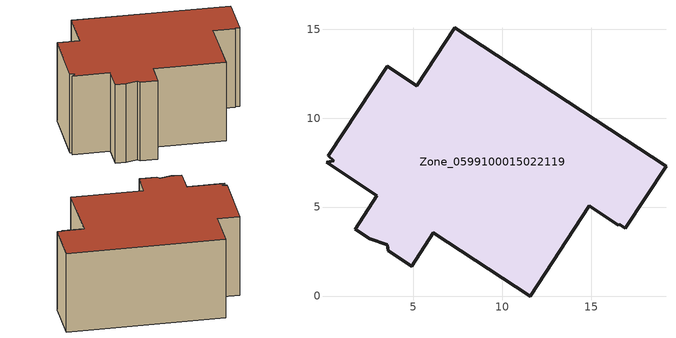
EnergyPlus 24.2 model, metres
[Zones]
Zone_0599100015022119
 floor ground (C_G): 2.95,5.64 0.11,7.51 0.52,7.6 0.2,7.89 3.52,12.91 5.2,11.82 7.32,15.07 19.2,7.28 16.92,3.81 16.58,4.05 16.52,3.98 14.87,5.06 11.56,0 6.13,3.56 4.9,1.68 3.59,2.54 3.52,2.87 2.54,3.23 1.72,3.77 z1.1
 wall outside (C_F): 5.2,11.82 3.52,12.91 0.2,7.89 0.52,7.6 0.11,7.51 2.95,5.64 1.72,3.77 2.54,3.23 3.52,2.87 3.59,2.54 4.9,1.68 6.13,3.56 11.56,0 14.87,5.06 16.52,3.98 16.58,4.05 16.92,3.81 19.2,7.28 7.32,15.07 5.2,11.82 z1.1:8.85
 roof outside (C_R): 0.11,7.51 2.95,5.64 1.72,3.77 2.54,3.23 3.52,2.87 3.59,2.54 4.9,1.68 6.13,3.56 11.56,0 14.87,5.06 16.52,3.98 16.58,4.05 16.92,3.81 19.2,7.28 7.32,15.07 5.2,11.82 3.52,12.91 0.2,7.89 0.52,7.6 z8.85
[BUILDING]
Pand.0599100015022119: North Axis=0; Terrain=City; Loads Convergence Tolerance Value=0.04; Temperature Convergence Tolerance Value=0.4; Solar Distribution=FullExterior; Maximum Number of Warmup Days=25; Minimum Number of Warmup Days=1
[Site:Location]
Rotterdam.The.Hague.AP_ZH_NLD Design_Conditions: Latitude=51.96; Longitude=4.45; Time Zone=1; Elevation=-4.5
[SITE:GROUNDTEMPERATURE:BUILDINGSURFACE]
18, 18, 18, 18, 18, 18, 18, 18, 18, 18, 18, 18
[MATERIAL] Thermal Absorptance=0.9; Solar Absorptance=0.7; Visible Absorptance=0.7
Name | Roughness | Thickness | Conductivity | Density | Specific Heat
G.D.2006-2014 | MediumSmooth | 0.15 | 0.06 | 540 | 1210
F.D.2006-2014 | Rough | 0.3 | 0.12 | 1920 | 840
R.D.2006-2014 | MediumRough | 0.2 | 0.08 | 1500 | 1000
[CONSTRUCTION]
C_G: G.D.2006-2014
C_F: F.D.2006-2014
C_R: R.D.2006-2014
[ZONE]
Zone_0599100015022119: Type=1; Multiplier=1; Ceiling Height=Autocalculate; Volume=Autocalculate; Floor Area=autocalculate; Part of Total Floor Area=Yes
[ZONEINFILTRATION:DESIGNFLOWRATE]
Infil_Zone_0599100015022119: Zone or ZoneList or Space or SpaceList=Zone_0599100015022119; Schedule=AlwaysOn; Design Flow Rate Calculation Method=Flow/Area; Flow Rate per Floor Area=0.0021; Constant Term Coefficient=1; Temperature Term Coefficient=0; Velocity Term Coefficient=0; Velocity Squared Term Coefficient=0
[HVACTEMPLATE:ZONE:IDEALLOADSAIRSYSTEM]
Zone_0599100015022119: Maximum Heating Supply Air Temperature=50; Minimum Cooling Supply Air Temperature=13; Maximum Heating Supply Air Humidity Ratio=0.0156; Minimum Cooling Supply Air Humidity Ratio=0.0077; Heating Limit=NoLimit; Cooling Limit=NoLimit; Dehumidification Control Type=ConstantSensibleHeatRatio; Cooling Sensible Heat Ratio=0.7; Dehumidification Setpoint=60; Humidification Control Type=None; Humidification Setpoint=30; Outdoor Air Method=None; Outdoor Air Flow Rate per Person=0.00944; Outdoor Air Flow Rate per Zone Floor Area=0; Outdoor Air Flow Rate per Zone=0; Demand Controlled Ventilation Type=None; Outdoor Air Economizer Type=NoEconomizer; Heat Recovery Type=None; Sensible Heat Recovery Effectiveness=0.7; Latent Heat Recovery Effectiveness=0.65
[ZONECONTROL:THERMOSTAT]
ThermostatControl_Zone_0599100015022119: Zone or ZoneList=Zone_0599100015022119; Control Type Schedule=DualSetpointControlType; Control 1=Thermostat_Zone_0599100015022119; Temperature Difference Between Cutout And Setpoint=0
[THERMOSTATSETPOINT:DUALSETPOINT]
Thermostat_Zone_0599100015022119: Heating Setpoint Temperature Schedule=HeatingSetpoint_Zone_0599100015022119; Cooling Setpoint Temperature Schedule=CoolingSetpoint_Zone_0599100015022119
[SCHEDULE:COMPACT]
HeatingSetpoint_Zone_0599100015022119: Through: 12/31, For: AllDays, Until: 24:00, 21
CoolingSetpoint_Zone_0599100015022119: Through: 12/31, For: AllDays, Until: 24:00, 24
DualSetpointControlType: Through: 12/31, For: AllDays, Until: 24:00, 4
AlwaysOn: Through: 12/31, For: AllDays, Until: 24:00, 1
